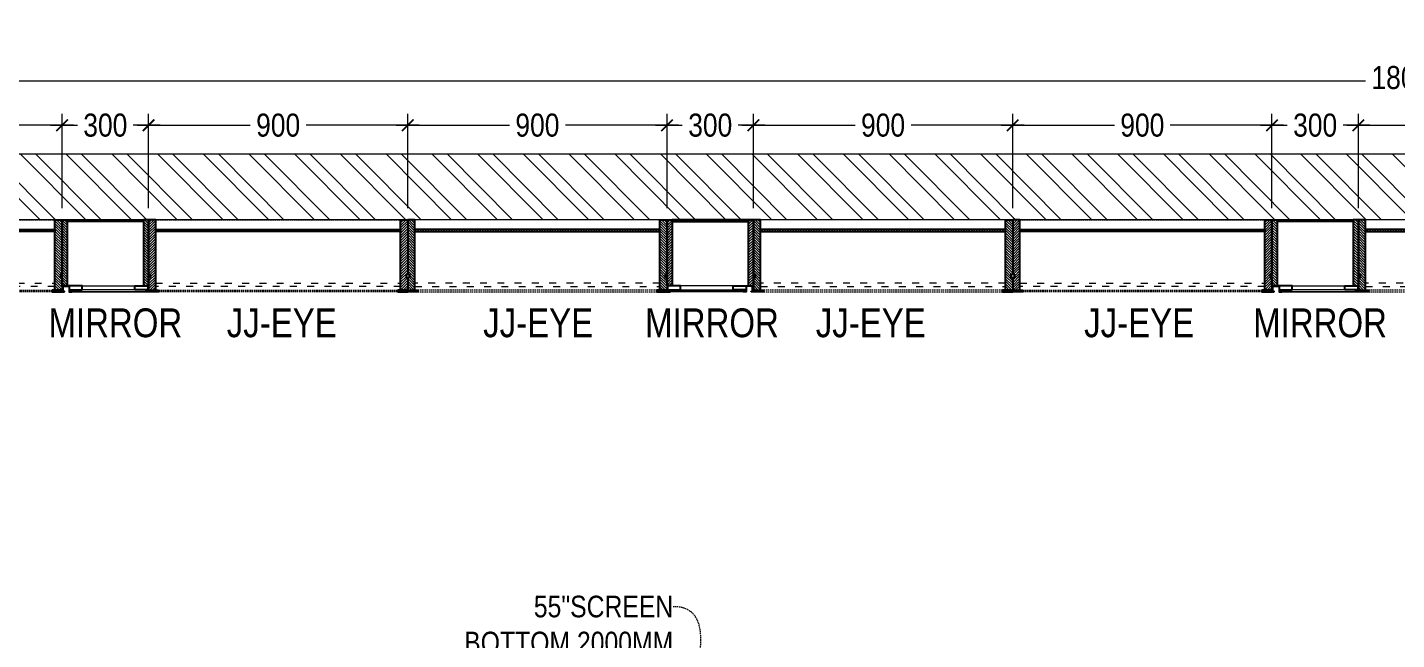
# Model space of a CAD drawing. Header units: millimetres. Extents: x 7389 to 27936, y -894474 to -881284.
# Drawn here: x 13471 to 18225, y -889947 to -887822 of the extents above; entities that cross this region are included whole.
import ezdxf
from ezdxf import colors
from ezdxf.entities.mleader import LeaderData, LeaderLine
from ezdxf.lldxf.tags import DXFTag
from ezdxf.math import Vec2, Vec3

# ---------------------------------------------------------------- set-up
doc = ezdxf.new("R2010")
doc.units = ezdxf.units.MM
doc.header["$LTSCALE"] = 40
doc.header["$MEASUREMENT"] = 0
doc.header["$PDMODE"] = 3
for name, pattern in [('a_p6_plan_L18$0$HIDDEN', [0.375, 0.25, -0.125]), ('ACAD_ISO03W100', [30, 12, -18]), ('HIDDEN2', [0.1875, 0.125, -0.0625])]:
    doc.linetypes.add(name, pattern=pattern)
for name, color, linetype, lineweight in [('A-WALL-MASY', 1, 'Continuous', 9), ('dimensions', 149, 'Continuous', 5), ('Floor-Unit', 1, 'Continuous', 13), ('LENS_TEXT', 31, 'HIDDEN2', 5), ('LN-ELEVATION-1', 81, 'Continuous', 25), ('LN-ELEVATION-2', 103, 'Continuous', 20), ('LN-ELEVATION-3', 125, 'a_p6_plan_L18$0$HIDDEN', 18), ('LN-ELEVATION-4', 145, 'Continuous', 13), ('LN-HATCH', 251, 'Continuous', 0), ('Mirror', 4, 'Continuous', 15), ('wall hatch', 22, 'Continuous', 9)]:
    doc.layers.add(name, color=color, linetype=linetype, lineweight=lineweight)
doc.styles.get("Standard").update_dxf_attribs({"font": 'ARIALN.TTF'})
tags = doc.linetypes.add('DASHED2', pattern=[0.375, 0.25, -0.125]).pattern_tags.tags
tags[6:7] = [DXFTag(74, 4), DXFTag(75, 0), DXFTag(340, '0'), DXFTag(46, 1.0), DXFTag(50, 0.0), DXFTag(44, 0.0), DXFTag(45, 0.0)]
tags[4:5] = [DXFTag(74, 4), DXFTag(75, 0), DXFTag(340, '0'), DXFTag(46, 1.0), DXFTag(50, 0.0), DXFTag(44, 0.0), DXFTag(45, 0.0)]
doc.dimstyles.new('Working', dxfattribs={"dimscale": 0.8, "dimtxt": 100, "dimasz": 50, "dimexe": 50, "dimexo": 50, "dimgap": 25, "dimtad": 0, "dimdec": 0, "dimzin": 0, "dimdsep": 46, "dimtxsty": 'Standard', "dimblk": 'ARCHTICK', "dimcen": 0, "dimdle": 50, "dimclrd": 250, "dimclre": 8, "dimclrt": 7, "dimadec": 0, "dimazin": 0, "dimtfac": 1, "dimtdec": 0, "dimtofl": 0, "dimtmove": 1, "dimatfit": 3, "dimfxl": 3, "dimtolj": 1, "dimlwd": 5, "dimlwe": 0, "dimarcsym": 0})
pattern_1 = [(45, (4208834.247, 1706614.74), (-4.4901280605, 4.4901280605), [])]
pattern_2 = [(45, (4209134.247, 1706614.74), (-4.4901280605, 4.4901280605), [])]

# ---------------------------------------------------------------- blocks, each defined once
blk = doc.blocks.new('serfqrewfqrew')
at = {"layer": 'wall hatch'}
h = blk.add_hatch(dxfattribs=at)
h.set_pattern_fill('ANSI32', color=256, scale=300, angle=269.87)
h.set_pattern_definition([(314.87, (-17906290.98, 1629025.95), (79.7298001, 79.36881616), []), (314.87, (-17906291.1, 1628972.92), (79.7298001, 79.36881616), [])])
h.paths.add_polyline_path([(-813.1, -228.7), (-18040.5, -228.7), (-18040.5, 0), (-813.1, 0)])
h.paths.add_polyline_path([(-17811.8, -5132.6), (-14864.3, -5132.6), (-14864.3, -5361.3), (-17811.8, -5361.3)])
h.paths.add_polyline_path([(-14381.5, -5158), (-11688.2, -5158), (-11688.2, -5361.3), (-14381.5, -5361.3)])
h.paths.add_polyline_path([(-11230.8, -5183.5), (-6504.7, -5183.5), (-6504.7, -5361.3), (-11230.8, -5361.3)])
h.paths.add_polyline_path([(-5920.3, -5183.5), (-787.7, -5183.5), (-787.7, -5361.3), (-5920.3, -5361.3)])
h.paths.add_polyline_path([(-228.7, -4827.7), (0, -4827.7), (0, -609.8), (-228.7, -609.8)])
at = {"layer": 'A-WALL-MASY'}
blk.add_lwpolyline([(-813.1, -228.7), (-18040.5, -228.7), (-18040.5, 0), (-813.1, 0)], close=True, dxfattribs=at)
blk = doc.blocks.new('GFCHGFD')
at = {"layer": 'LN-HATCH', "ltscale": 0.5}
h = blk.add_hatch(dxfattribs=at)
h.set_pattern_fill('ANSI31', color=256, scale=2)
h.set_pattern_definition([(45, (4060076.63, 1708724.648), (-4.4901280605, 4.4901280605), [])])
h.paths.add_polyline_path([(-144.2, 105.2), (-126.2, 105.2), (-126.2, -123.8), (-144.2, -123.8)])
h.paths.add_polyline_path([(-126.2, 99.2), (137.8, 99.2), (137.8, 105.2), (-126.2, 105.2)])
h.paths.add_polyline_path([(155.8, 105.2), (137.8, 105.2), (137.8, -123.8), (155.8, -123.8)])
at = {"layer": 'LN-ELEVATION-1'}
for points in [[(-144.2, 105.2), (-126.2, 105.2), (-126.2, -123.8), (-144.2, -123.8)], [(-126.2, 99.2), (137.8, 99.2), (137.8, 105.2), (-126.2, 105.2)], [(155.8, 105.2), (137.8, 105.2), (137.8, -123.8), (155.8, -123.8)], [(-97.2, -137.8), (-97.2, -123.8), (-142.2, -123.8), (-142.2, -144.8), (-133.2, -144.8), (-133.2, -143.3), (-140.7, -143.3), (-140.7, -137.8)], [(85.8, -137.8), (85.8, -123.8), (130.8, -123.8), (130.8, -144.8), (121.8, -144.8), (121.8, -143.3), (129.3, -143.3), (129.3, -137.8)], [(147.8, -144.8), (147.8, -143.3), (152.3, -143.3), (152.3, -125.3), (130.8, -125.3), (130.8, -123.8), (153.8, -123.8), (153.8, -144.8)]]:
    blk.add_lwpolyline(points, close=True, dxfattribs=at)
at = {"layer": 'LN-ELEVATION-2'}
blk.add_lwpolyline([(-97.2, -137.8), (85.8, -137.8), (85.8, -123.8), (-97.2, -123.8)], close=True, dxfattribs=at)
at = {"layer": 'LN-ELEVATION-4', "ltscale": 0.5}
blk.add_line((121.8, -144.8), (-133.2, -144.8), dxfattribs=at)
at = {"layer": 'Mirror', "lineweight": 0}
blk.add_lwpolyline([(-140.7, -137.8), (129.3, -137.8), (129.3, -143.3), (-140.7, -143.3)], close=True, dxfattribs=at)
blk = doc.blocks.new('GFHFD')
at = {"layer": 'LN-HATCH', "ltscale": 0.5}
h = blk.add_hatch(dxfattribs=at)
h.set_pattern_fill('ANSI31', color=256, scale=2)
h.set_pattern_definition([(45, (4097187.331, 1708800.267), (-4.4901280605, 4.4901280605), [])])
h.paths.add_polyline_path([(792.1, 220), (792.1, 30), (786.1, 30), (786.1, 20), (792.1, 20), (792.1, -24), (767.1, -24), (767.1, 220)])
h.paths.add_polyline_path([(-382.9, 180), (767.1, 180), (767.1, 186), (-382.9, 186)])
h.paths.add_polyline_path([(757.1, -24), (757.1, -30), (792.1, -30), (792.1, -24)])
h.paths.add_polyline_path([(-407.9, 220), (-407.9, 30), (-401.9, 30), (-401.9, 20), (-407.9, 20), (-407.9, -24), (-382.9, -24), (-382.9, 220)])
h.paths.add_polyline_path([(-372.9, -24), (-372.9, -30), (-407.9, -30), (-407.9, -24)])
at = {"layer": 'LN-ELEVATION-1', "ltscale": 0.5}
for points in [[(-407.9, 220), (-407.9, 30), (-401.9, 30), (-401.9, 20), (-407.9, 20), (-407.9, -24), (-382.9, -24), (-382.9, 220)], [(792.1, 220), (792.1, 30), (786.1, 30), (786.1, 20), (792.1, 20), (792.1, -24), (767.1, -24), (767.1, 220)], [(-382.9, 180), (767.1, 180), (767.1, 186), (-382.9, 186)], [(-372.9, -24), (-372.9, -30), (-407.9, -30), (-407.9, -24)], [(757.1, -24), (757.1, -30), (792.1, -30), (792.1, -24)]]:
    blk.add_lwpolyline(points, close=True, dxfattribs=at)
at = {"layer": 'LN-ELEVATION-3', "ltscale": 0.5}
for p, q in [((767.1, 220), (-382.9, 220)), ((757.1, -24), (-372.9, -24)), ((-372.9, -30), (757.1, -30))]:
    blk.add_line(p, q, dxfattribs=at)
at = {"layer": 'LN-ELEVATION-4', "linetype": 'ACAD_ISO03W100', "ltscale": 0.05}
blk.add_lwpolyline([(767.1, 0), (-382.9, 0), (-382.9, -12), (767.1, -12)], close=True, dxfattribs=at)
blk = doc.blocks.new('dfbdfhq')
at = {"layer": 'LN-HATCH', "ltscale": 0.5}
h = blk.add_hatch(dxfattribs=at)
h.set_pattern_fill('ANSI31', color=256, scale=50)
h.paths.add_polyline_path([(-911.8, 0), (-911.8, -190), (-905.8, -190), (-905.8, -200), (-911.8, -200), (-911.8, -244), (-886.8, -244), (-886.8, 0)])
h = blk.add_hatch(dxfattribs=at)
h.set_pattern_fill('ANSI31', color=256, scale=2)
h.set_pattern_definition(pattern_1)
h.paths.add_polyline_path([(-11.8, 0), (-11.8, -190), (-17.8, -190), (-17.8, -200), (-11.8, -200), (-11.8, -244), (-36.8, -244), (-36.8, 0)])
h = blk.add_hatch(dxfattribs=at)
h.set_pattern_fill('ANSI31', color=256, scale=2)
h.set_pattern_definition(pattern_2)
h.paths.add_polyline_path([(-36.8, -40), (-886.8, -40), (-886.8, -34), (-36.8, -34)])
h = blk.add_hatch(dxfattribs=at)
h.set_pattern_fill('ANSI31', color=256, scale=2)
h.set_pattern_definition(pattern_2)
h.paths.add_polyline_path([(-876.8, -244), (-876.8, -250), (-911.8, -250), (-911.8, -244)])
h = blk.add_hatch(dxfattribs=at)
h.set_pattern_fill('ANSI31', color=256, scale=2)
h.set_pattern_definition(pattern_1)
h.paths.add_polyline_path([(-46.8, -244), (-46.8, -250), (-11.8, -250), (-11.8, -244)])
at = {"layer": 'LN-ELEVATION-1', "ltscale": 0.5}
for points in [[(-911.8, 0), (-911.8, -190), (-905.8, -190), (-905.8, -200), (-911.8, -200), (-911.8, -244), (-886.8, -244), (-886.8, 0)], [(-11.8, 0), (-11.8, -190), (-17.8, -190), (-17.8, -200), (-11.8, -200), (-11.8, -244), (-36.8, -244), (-36.8, 0)], [(-36.8, -40), (-886.8, -40), (-886.8, -34), (-36.8, -34)], [(-876.8, -244), (-876.8, -250), (-911.8, -250), (-911.8, -244)], [(-46.8, -244), (-46.8, -250), (-11.8, -250), (-11.8, -244)]]:
    blk.add_lwpolyline(points, close=True, dxfattribs=at)
at = {"layer": 'LN-ELEVATION-3', "ltscale": 0.5}
for p, q in [((-886.8, 0), (-36.8, 0)), ((-876.8, -244), (-46.8, -244)), ((-46.8, -250), (-876.8, -250))]:
    blk.add_line(p, q, dxfattribs=at)
at = {"layer": 'LN-ELEVATION-4', "linetype": 'ACAD_ISO03W100', "ltscale": 0.05}
blk.add_lwpolyline([(-886.8, -220), (-36.8, -220), (-36.8, -232), (-886.8, -232)], close=True, dxfattribs=at)
blk = doc.blocks.new('_ArchTick')
at = {"const_width": 0.15}
blk.add_lwpolyline([(-0.5, -0.5), (0.5, 0.5)], dxfattribs=at)
blk = doc.blocks.new('*D37')
at = {"layer": 'Defpoints', "color": 0, "ltscale": 50, "transparency": 16777216}
for p in [(13591.9, -888161.6), (12391.9, -888489.9), (13591.9, -888489.9)]:
    blk.add_point(p, dxfattribs=at)
at = {"layer": 'dimensions', "color": 8, "linetype": 'DASHED2', "lineweight": 0, "ltscale": 50, "transparency": 16777216}
for p, q in [((12391.9, -888449.9), (12391.9, -888121.6)), ((13591.9, -888449.9), (13591.9, -888121.6))]:
    blk.add_line(p, q, dxfattribs=at)
at = {"layer": 'dimensions', "color": 250, "linetype": 'DASHED2', "lineweight": 5, "ltscale": 50, "transparency": 16777216}
for p, q in [((12351.9, -888161.6), (12877.1, -888161.6)), ((13631.9, -888161.6), (13106.6, -888161.6))]:
    blk.add_line(p, q, dxfattribs=at)
at = {"layer": 'dimensions', "color": 250, "lineweight": 5, "ltscale": 50, "transparency": 16777216, "xscale": 40, "yscale": 40, "zscale": 40, "rotation": 180}
blk.add_blockref('_ArchTick', (12391.9, -888161.6), dxfattribs=at)
at = {"layer": 'dimensions', "color": 250, "lineweight": 5, "ltscale": 50, "transparency": 16777216, "xscale": 40, "yscale": 40, "zscale": 40}
blk.add_blockref('_ArchTick', (13591.9, -888161.6), dxfattribs=at)
at = {"layer": 'dimensions', "color": 7, "ltscale": 50, "transparency": 16777216, "insert": (12991.9, -888161.6), "char_height": 80, "attachment_point": 5, "bg_fill": 3, "box_fill_scale": 1.25, "bg_fill_color": 9, "bg_fill_true_color": 13158600, "bg_fill_transparency": 0}
blk.add_mtext('\\A1;1200', dxfattribs=at)
blk = doc.blocks.new('*D38')
at = {"layer": 'Defpoints', "color": 0, "ltscale": 50, "transparency": 16777216}
for p in [(13891.9, -888161.6), (13591.9, -888489.9), (13891.9, -888489.9)]:
    blk.add_point(p, dxfattribs=at)
at = {"layer": 'dimensions', "color": 8, "linetype": 'DASHED2', "lineweight": 0, "ltscale": 50, "transparency": 16777216}
for p, q in [((13591.9, -888449.9), (13591.9, -888121.6)), ((13891.9, -888449.9), (13891.9, -888121.6))]:
    blk.add_line(p, q, dxfattribs=at)
at = {"layer": 'dimensions', "color": 250, "linetype": 'DASHED2', "lineweight": 5, "ltscale": 50, "transparency": 16777216}
for p, q in [((13551.9, -888161.6), (13649.5, -888161.6)), ((13931.9, -888161.6), (13834.2, -888161.6))]:
    blk.add_line(p, q, dxfattribs=at)
at = {"layer": 'dimensions', "color": 250, "lineweight": 5, "ltscale": 50, "transparency": 16777216, "xscale": 40, "yscale": 40, "zscale": 40, "rotation": 180}
blk.add_blockref('_ArchTick', (13591.9, -888161.6), dxfattribs=at)
at = {"layer": 'dimensions', "color": 250, "lineweight": 5, "ltscale": 50, "transparency": 16777216, "xscale": 40, "yscale": 40, "zscale": 40}
blk.add_blockref('_ArchTick', (13891.9, -888161.6), dxfattribs=at)
at = {"layer": 'dimensions', "color": 7, "ltscale": 50, "transparency": 16777216, "insert": (13741.9, -888161.6), "char_height": 80, "attachment_point": 5, "bg_fill": 3, "box_fill_scale": 1.25, "bg_fill_color": 9, "bg_fill_true_color": 13158600, "bg_fill_transparency": 0}
blk.add_mtext('\\A1;300', dxfattribs=at)
blk = doc.blocks.new('*D39')
at = {"layer": 'Defpoints', "color": 0, "ltscale": 50, "transparency": 16777216}
for p in [(14791.9, -888161.6), (13891.9, -888489.9), (14791.9, -888489.9)]:
    blk.add_point(p, dxfattribs=at)
at = {"layer": 'dimensions', "color": 8, "linetype": 'DASHED2', "lineweight": 0, "ltscale": 50, "transparency": 16777216}
for p, q in [((13891.9, -888449.9), (13891.9, -888121.6)), ((14791.9, -888449.9), (14791.9, -888121.6))]:
    blk.add_line(p, q, dxfattribs=at)
at = {"layer": 'dimensions', "color": 250, "linetype": 'DASHED2', "lineweight": 5, "ltscale": 50, "transparency": 16777216}
for p, q in [((13851.9, -888161.6), (14249.5, -888161.6)), ((14831.9, -888161.6), (14434.2, -888161.6))]:
    blk.add_line(p, q, dxfattribs=at)
at = {"layer": 'dimensions', "color": 250, "lineweight": 5, "ltscale": 50, "transparency": 16777216, "xscale": 40, "yscale": 40, "zscale": 40, "rotation": 180}
blk.add_blockref('_ArchTick', (13891.9, -888161.6), dxfattribs=at)
at = {"layer": 'dimensions', "color": 250, "lineweight": 5, "ltscale": 50, "transparency": 16777216, "xscale": 40, "yscale": 40, "zscale": 40}
blk.add_blockref('_ArchTick', (14791.9, -888161.6), dxfattribs=at)
at = {"layer": 'dimensions', "color": 7, "ltscale": 50, "transparency": 16777216, "insert": (14341.9, -888161.6), "char_height": 80, "attachment_point": 5, "bg_fill": 3, "box_fill_scale": 1.25, "bg_fill_color": 9, "bg_fill_true_color": 13158600, "bg_fill_transparency": 0}
blk.add_mtext('\\A1;900', dxfattribs=at)
blk = doc.blocks.new('*D40')
at = {"layer": 'Defpoints', "color": 0, "ltscale": 50, "transparency": 16777216}
for p in [(15691.9, -888161.6), (14791.9, -888489.9), (15691.9, -888489.9)]:
    blk.add_point(p, dxfattribs=at)
at = {"layer": 'dimensions', "color": 8, "linetype": 'DASHED2', "lineweight": 0, "ltscale": 50, "transparency": 16777216}
for p, q in [((14791.9, -888449.9), (14791.9, -888121.6)), ((15691.9, -888449.9), (15691.9, -888121.6))]:
    blk.add_line(p, q, dxfattribs=at)
at = {"layer": 'dimensions', "color": 250, "linetype": 'DASHED2', "lineweight": 5, "ltscale": 50, "transparency": 16777216}
for p, q in [((14751.9, -888161.6), (15149.5, -888161.6)), ((15731.9, -888161.6), (15334.2, -888161.6))]:
    blk.add_line(p, q, dxfattribs=at)
at = {"layer": 'dimensions', "color": 250, "lineweight": 5, "ltscale": 50, "transparency": 16777216, "xscale": 40, "yscale": 40, "zscale": 40, "rotation": 180}
blk.add_blockref('_ArchTick', (14791.9, -888161.6), dxfattribs=at)
at = {"layer": 'dimensions', "color": 250, "lineweight": 5, "ltscale": 50, "transparency": 16777216, "xscale": 40, "yscale": 40, "zscale": 40}
blk.add_blockref('_ArchTick', (15691.9, -888161.6), dxfattribs=at)
at = {"layer": 'dimensions', "color": 7, "ltscale": 50, "transparency": 16777216, "insert": (15241.9, -888161.6), "char_height": 80, "attachment_point": 5, "bg_fill": 3, "box_fill_scale": 1.25, "bg_fill_color": 9, "bg_fill_true_color": 13158600, "bg_fill_transparency": 0}
blk.add_mtext('\\A1;900', dxfattribs=at)
blk = doc.blocks.new('*D41')
at = {"layer": 'Defpoints', "color": 0, "ltscale": 50, "transparency": 16777216}
for p in [(15991.9, -888161.6), (15691.9, -888489.9), (15991.9, -888489.9)]:
    blk.add_point(p, dxfattribs=at)
at = {"layer": 'dimensions', "color": 8, "linetype": 'DASHED2', "lineweight": 0, "ltscale": 50, "transparency": 16777216}
for p, q in [((15691.9, -888449.9), (15691.9, -888121.6)), ((15991.9, -888449.9), (15991.9, -888121.6))]:
    blk.add_line(p, q, dxfattribs=at)
at = {"layer": 'dimensions', "color": 250, "linetype": 'DASHED2', "lineweight": 5, "ltscale": 50, "transparency": 16777216}
for p, q in [((15651.9, -888161.6), (15749.5, -888161.6)), ((16031.9, -888161.6), (15934.2, -888161.6))]:
    blk.add_line(p, q, dxfattribs=at)
at = {"layer": 'dimensions', "color": 250, "lineweight": 5, "ltscale": 50, "transparency": 16777216, "xscale": 40, "yscale": 40, "zscale": 40, "rotation": 180}
blk.add_blockref('_ArchTick', (15691.9, -888161.6), dxfattribs=at)
at = {"layer": 'dimensions', "color": 250, "lineweight": 5, "ltscale": 50, "transparency": 16777216, "xscale": 40, "yscale": 40, "zscale": 40}
blk.add_blockref('_ArchTick', (15991.9, -888161.6), dxfattribs=at)
at = {"layer": 'dimensions', "color": 7, "ltscale": 50, "transparency": 16777216, "insert": (15841.9, -888161.6), "char_height": 80, "attachment_point": 5, "bg_fill": 3, "box_fill_scale": 1.25, "bg_fill_color": 9, "bg_fill_true_color": 13158600, "bg_fill_transparency": 0}
blk.add_mtext('\\A1;300', dxfattribs=at)
blk = doc.blocks.new('*D42')
at = {"layer": 'Defpoints', "color": 0, "ltscale": 50, "transparency": 16777216}
for p in [(16891.9, -888161.6), (15991.9, -888489.9), (16891.9, -888489.9)]:
    blk.add_point(p, dxfattribs=at)
at = {"layer": 'dimensions', "color": 8, "linetype": 'DASHED2', "lineweight": 0, "ltscale": 50, "transparency": 16777216}
for p, q in [((15991.9, -888449.9), (15991.9, -888121.6)), ((16891.9, -888449.9), (16891.9, -888121.6))]:
    blk.add_line(p, q, dxfattribs=at)
at = {"layer": 'dimensions', "color": 250, "linetype": 'DASHED2', "lineweight": 5, "ltscale": 50, "transparency": 16777216}
for p, q in [((15951.9, -888161.6), (16349.5, -888161.6)), ((16931.9, -888161.6), (16534.2, -888161.6))]:
    blk.add_line(p, q, dxfattribs=at)
at = {"layer": 'dimensions', "color": 250, "lineweight": 5, "ltscale": 50, "transparency": 16777216, "xscale": 40, "yscale": 40, "zscale": 40, "rotation": 180}
blk.add_blockref('_ArchTick', (15991.9, -888161.6), dxfattribs=at)
at = {"layer": 'dimensions', "color": 250, "lineweight": 5, "ltscale": 50, "transparency": 16777216, "xscale": 40, "yscale": 40, "zscale": 40}
blk.add_blockref('_ArchTick', (16891.9, -888161.6), dxfattribs=at)
at = {"layer": 'dimensions', "color": 7, "ltscale": 50, "transparency": 16777216, "insert": (16441.9, -888161.6), "char_height": 80, "attachment_point": 5, "bg_fill": 3, "box_fill_scale": 1.25, "bg_fill_color": 9, "bg_fill_true_color": 13158600, "bg_fill_transparency": 0}
blk.add_mtext('\\A1;900', dxfattribs=at)
blk = doc.blocks.new('*D43')
at = {"layer": 'Defpoints', "color": 0, "ltscale": 50, "transparency": 16777216}
for p in [(17791.9, -888161.6), (16891.9, -888489.9), (17791.9, -888489.9)]:
    blk.add_point(p, dxfattribs=at)
at = {"layer": 'dimensions', "color": 8, "linetype": 'DASHED2', "lineweight": 0, "ltscale": 50, "transparency": 16777216}
for p, q in [((16891.9, -888449.9), (16891.9, -888121.6)), ((17791.9, -888449.9), (17791.9, -888121.6))]:
    blk.add_line(p, q, dxfattribs=at)
at = {"layer": 'dimensions', "color": 250, "linetype": 'DASHED2', "lineweight": 5, "ltscale": 50, "transparency": 16777216}
for p, q in [((16851.9, -888161.6), (17249.5, -888161.6)), ((17831.9, -888161.6), (17434.2, -888161.6))]:
    blk.add_line(p, q, dxfattribs=at)
at = {"layer": 'dimensions', "color": 250, "lineweight": 5, "ltscale": 50, "transparency": 16777216, "xscale": 40, "yscale": 40, "zscale": 40, "rotation": 180}
blk.add_blockref('_ArchTick', (16891.9, -888161.6), dxfattribs=at)
at = {"layer": 'dimensions', "color": 250, "lineweight": 5, "ltscale": 50, "transparency": 16777216, "xscale": 40, "yscale": 40, "zscale": 40}
blk.add_blockref('_ArchTick', (17791.9, -888161.6), dxfattribs=at)
at = {"layer": 'dimensions', "color": 7, "ltscale": 50, "transparency": 16777216, "insert": (17341.9, -888161.6), "char_height": 80, "attachment_point": 5, "bg_fill": 3, "box_fill_scale": 1.25, "bg_fill_color": 9, "bg_fill_true_color": 13158600, "bg_fill_transparency": 0}
blk.add_mtext('\\A1;900', dxfattribs=at)
blk = doc.blocks.new('*D44')
at = {"layer": 'Defpoints', "color": 0, "ltscale": 50, "transparency": 16777216}
for p in [(18091.9, -888161.6), (17791.9, -888489.9), (18091.9, -888489.9)]:
    blk.add_point(p, dxfattribs=at)
at = {"layer": 'dimensions', "color": 8, "linetype": 'DASHED2', "lineweight": 0, "ltscale": 50, "transparency": 16777216}
for p, q in [((17791.9, -888449.9), (17791.9, -888121.6)), ((18091.9, -888449.9), (18091.9, -888121.6))]:
    blk.add_line(p, q, dxfattribs=at)
at = {"layer": 'dimensions', "color": 250, "linetype": 'DASHED2', "lineweight": 5, "ltscale": 50, "transparency": 16777216}
for p, q in [((17751.9, -888161.6), (17849.5, -888161.6)), ((18131.9, -888161.6), (18034.2, -888161.6))]:
    blk.add_line(p, q, dxfattribs=at)
at = {"layer": 'dimensions', "color": 250, "lineweight": 5, "ltscale": 50, "transparency": 16777216, "xscale": 40, "yscale": 40, "zscale": 40, "rotation": 180}
blk.add_blockref('_ArchTick', (17791.9, -888161.6), dxfattribs=at)
at = {"layer": 'dimensions', "color": 250, "lineweight": 5, "ltscale": 50, "transparency": 16777216, "xscale": 40, "yscale": 40, "zscale": 40}
blk.add_blockref('_ArchTick', (18091.9, -888161.6), dxfattribs=at)
at = {"layer": 'dimensions', "color": 7, "ltscale": 50, "transparency": 16777216, "insert": (17941.9, -888161.6), "char_height": 80, "attachment_point": 5, "bg_fill": 3, "box_fill_scale": 1.25, "bg_fill_color": 9, "bg_fill_true_color": 13158600, "bg_fill_transparency": 0}
blk.add_mtext('\\A1;300', dxfattribs=at)
blk = doc.blocks.new('*D45')
at = {"layer": 'Defpoints', "color": 0, "ltscale": 50, "transparency": 16777216}
for p in [(18991.9, -888161.6), (18091.9, -888489.9), (18991.9, -888489.9)]:
    blk.add_point(p, dxfattribs=at)
at = {"layer": 'dimensions', "color": 8, "linetype": 'DASHED2', "lineweight": 0, "ltscale": 50, "transparency": 16777216}
for p, q in [((18091.9, -888449.9), (18091.9, -888121.6)), ((18991.9, -888449.9), (18991.9, -888121.6))]:
    blk.add_line(p, q, dxfattribs=at)
at = {"layer": 'dimensions', "color": 250, "linetype": 'DASHED2', "lineweight": 5, "ltscale": 50, "transparency": 16777216}
for p, q in [((18051.9, -888161.6), (18449.5, -888161.6)), ((19031.9, -888161.6), (18634.2, -888161.6))]:
    blk.add_line(p, q, dxfattribs=at)
at = {"layer": 'dimensions', "color": 250, "lineweight": 5, "ltscale": 50, "transparency": 16777216, "xscale": 40, "yscale": 40, "zscale": 40, "rotation": 180}
blk.add_blockref('_ArchTick', (18091.9, -888161.6), dxfattribs=at)
at = {"layer": 'dimensions', "color": 250, "lineweight": 5, "ltscale": 50, "transparency": 16777216, "xscale": 40, "yscale": 40, "zscale": 40}
blk.add_blockref('_ArchTick', (18991.9, -888161.6), dxfattribs=at)
at = {"layer": 'dimensions', "color": 7, "ltscale": 50, "transparency": 16777216, "insert": (18541.9, -888161.6), "char_height": 80, "attachment_point": 5, "bg_fill": 3, "box_fill_scale": 1.25, "bg_fill_color": 9, "bg_fill_true_color": 13158600, "bg_fill_transparency": 0}
blk.add_mtext('\\A1;900', dxfattribs=at)
blk = doc.blocks.new('*D118')
at = {"layer": 'Defpoints', "color": 0, "ltscale": 50, "transparency": 16777216}
for p in [(9488.6, -888007.8), (27503.7, -888261.3), (9488.6, -888489.9)]:
    blk.add_point(p, dxfattribs=at)
at = {"layer": 'dimensions', "color": 8, "linetype": 'DASHED2', "lineweight": 0, "ltscale": 50, "transparency": 16777216}
for p, q in [((9488.6, -888407.8), (9488.6, -887967.8)), ((27503.7, -888221.3), (27503.7, -887967.8))]:
    blk.add_line(p, q, dxfattribs=at)
at = {"layer": 'dimensions', "color": 250, "linetype": 'DASHED2', "lineweight": 5, "ltscale": 50, "transparency": 16777216}
for p, q in [((9448.6, -888007.8), (18125.1, -888007.8)), ((27543.7, -888007.8), (18867.2, -888007.8))]:
    blk.add_line(p, q, dxfattribs=at)
at = {"layer": 'dimensions', "color": 250, "lineweight": 5, "ltscale": 50, "transparency": 16777216, "xscale": 40, "yscale": 40, "zscale": 40, "rotation": 180}
blk.add_blockref('_ArchTick', (9488.6, -888007.8), dxfattribs=at)
at = {"layer": 'dimensions', "color": 250, "lineweight": 5, "ltscale": 50, "transparency": 16777216, "xscale": 40, "yscale": 40, "zscale": 40}
blk.add_blockref('_ArchTick', (27503.7, -888007.8), dxfattribs=at)
at = {"layer": 'dimensions', "color": 7, "ltscale": 50, "transparency": 16777216, "insert": (18496.1, -888007.8), "char_height": 80, "attachment_point": 5, "bg_fill": 3, "box_fill_scale": 1.25, "bg_fill_color": 9, "bg_fill_true_color": 13158600, "bg_fill_transparency": 0}
blk.add_mtext('\\A1;18015 [59\'-1 1/2"]', dxfattribs=at)

msp = doc.modelspace()

# ---------------------------------------------------------------- block references
msp.add_blockref('serfqrewfqrew', (27732.3, -888261.3))
at = {"layer": 'Floor-Unit', "xscale": -1}
for name, p in [('GFHFD', (13183.9, -888709.9)), ('GFCHGFD', (13747.7, -888595.1)), ('dfbdfhq', (14780.1, -888489.9)), ('dfbdfhq', (15980.1, -888489.9)), ('GFCHGFD', (17947.7, -888595.1)), ('dfbdfhq', (18080.1, -888489.9))]:
    msp.add_blockref(name, p, dxfattribs=at)
at = {"layer": 'Floor-Unit'}
for name, p in [('dfbdfhq', (14803.7, -888489.9)), ('GFCHGFD', (15836, -888595.1)), ('dfbdfhq', (17803.7, -888489.9))]:
    msp.add_blockref(name, p, dxfattribs=at)

# ---------------------------------------------------------------- texts
at = {"layer": 'LENS_TEXT', "linetype": 'Continuous', "ltscale": 3, "char_height": 100, "width": 271.785, "attachment_point": 5}
for s, insert in [('\\pxql;MIRROR', (13680.4, -888848.1)), ('\\pxql;JJ-EYE', (14299.4, -888848.1)), ('\\pxql;JJ-EYE', (15189.5, -888848.1)), ('\\pxql;MIRROR', (15751.6, -888848.1)), ('\\pxql;JJ-EYE', (16344.2, -888848.1)), ('\\pxql;JJ-EYE', (17275.8, -888848.1)), ('\\pxql;MIRROR', (17862.5, -888848.1))]:
    msp.add_mtext(s, dxfattribs=dict(at, insert=insert))

# ---------------------------------------------------------------- leaders
at = {"layer": 'LENS_TEXT', "linetype": 'Continuous', "ltscale": 3}
ml = msp.add_multileader_mtext('Standard', dxfattribs=at)
ml.set_content('{\\C256;55"SCREEN BOTTOM 2000MM FROM FFL.}', color=1)
ml.set_leader_properties(color=256, linetype='ByLayer', lineweight=-1)
ml.build(insert=Vec2(0, 0))
ml.multileader.update_dxf_attribs({"leader_type": 2, "dogleg_length": 0.36, "arrow_head_size": 50})
ctx = ml.context
ctx.base_point, ctx.char_height, ctx.arrow_head_size, ctx.landing_gap_size, ctx.plane_origin = Vec3(15000.4, -889833), 75, 50, 0.09, Vec3(16545, -889216.8)
ctx.text_align_type = 2
notes = []
notes.append((ctx, [(0, (1, 1, 0), (15713.9, -889833), (-1, 0), 0.36, [(1, [(15693.7, -890550.8)], 0, [])])]))
ctx.mtext.insert, ctx.mtext.width, ctx.mtext.defined_height, ctx.mtext.alignment, ctx.mtext.flow_direction = Vec3(15713.4, -889794.9), 746.214, 354.8, 3, 5
for ctx, leaders in notes:
    for number, flags, end, landing, length, lines in leaders:
        leader = LeaderData()
        leader.index, (leader.has_last_leader_line, leader.has_dogleg_vector, leader.attachment_direction) = number, flags
        leader.last_leader_point, leader.dogleg_vector, leader.dogleg_length = Vec3(end), Vec3(landing), length
        for number, points, colour, breaks in lines:
            line = LeaderLine()
            line.index, line.vertices, line.color, line.breaks = number, Vec3.list(points), colors.encode_raw_color(colour), breaks
            leader.lines.append(line)
        ctx.leaders.append(leader)

# ---------------------------------------------------------------- next in the draw order: dimensions: what is measured, and where the dimension line sits
at = {"layer": 'dimensions', "color": 3, "ltscale": 50, "true_color": 0x15f609}
dim = msp.add_linear_dim(base=(13591.9, -888161.6), p1=(12391.9, -888489.9), p2=(13591.9, -888489.9), dimstyle='Working', override={"dimfxl": 500, "dimfxlon": 1, "dimtfill": 1, "dimarcsym": 1}, dxfattribs=at)
dim.commit()
dim.dimension.update_dxf_attribs({"geometry": '*D37', "text_midpoint": (12991.9, -888161.6)})

# ---------------------------------------------------------------- next in the draw order: dimensions: what is measured, and where the dimension line sits
dim = msp.add_linear_dim(base=(13891.9, -888161.6), p1=(13591.9, -888489.9), p2=(13891.9, -888489.9), dimstyle='Working', override={"dimfxl": 500, "dimfxlon": 1, "dimtfill": 1, "dimarcsym": 1}, dxfattribs=at)
dim.commit()
dim.dimension.update_dxf_attribs({"geometry": '*D38', "text_midpoint": (13741.9, -888161.6)})

# ---------------------------------------------------------------- next in the draw order: dimensions: what is measured, and where the dimension line sits
dim = msp.add_linear_dim(base=(14791.9, -888161.6), p1=(13891.9, -888489.9), p2=(14791.9, -888489.9), dimstyle='Working', override={"dimfxl": 500, "dimfxlon": 1, "dimtfill": 1, "dimarcsym": 1}, dxfattribs=at)
dim.commit()
dim.dimension.update_dxf_attribs({"geometry": '*D39', "text_midpoint": (14341.9, -888161.6)})

# ---------------------------------------------------------------- next in the draw order: dimensions: what is measured, and where the dimension line sits
dim = msp.add_linear_dim(base=(15691.9, -888161.6), p1=(14791.9, -888489.9), p2=(15691.9, -888489.9), dimstyle='Working', override={"dimfxl": 500, "dimfxlon": 1, "dimtfill": 1, "dimarcsym": 1}, dxfattribs=at)
dim.commit()
dim.dimension.update_dxf_attribs({"geometry": '*D40', "text_midpoint": (15241.9, -888161.6)})

# ---------------------------------------------------------------- next in the draw order: dimensions: what is measured, and where the dimension line sits
dim = msp.add_linear_dim(base=(15991.9, -888161.6), p1=(15691.9, -888489.9), p2=(15991.9, -888489.9), dimstyle='Working', override={"dimfxl": 500, "dimfxlon": 1, "dimtfill": 1, "dimarcsym": 1}, dxfattribs=at)
dim.commit()
dim.dimension.update_dxf_attribs({"geometry": '*D41', "text_midpoint": (15841.9, -888161.6)})

# ---------------------------------------------------------------- next in the draw order: dimensions: what is measured, and where the dimension line sits
dim = msp.add_linear_dim(base=(16891.9, -888161.6), p1=(15991.9, -888489.9), p2=(16891.9, -888489.9), dimstyle='Working', override={"dimfxl": 500, "dimfxlon": 1, "dimtfill": 1, "dimarcsym": 1}, dxfattribs=at)
dim.commit()
dim.dimension.update_dxf_attribs({"geometry": '*D42', "text_midpoint": (16441.9, -888161.6)})

# ---------------------------------------------------------------- next in the draw order: dimensions: what is measured, and where the dimension line sits
dim = msp.add_linear_dim(base=(17791.9, -888161.6), p1=(16891.9, -888489.9), p2=(17791.9, -888489.9), dimstyle='Working', override={"dimfxl": 500, "dimfxlon": 1, "dimtfill": 1, "dimarcsym": 1}, dxfattribs=at)
dim.commit()
dim.dimension.update_dxf_attribs({"geometry": '*D43', "text_midpoint": (17341.9, -888161.6)})

# ---------------------------------------------------------------- next in the draw order: dimensions: what is measured, and where the dimension line sits
dim = msp.add_linear_dim(base=(18091.9, -888161.6), p1=(17791.9, -888489.9), p2=(18091.9, -888489.9), dimstyle='Working', override={"dimfxl": 500, "dimfxlon": 1, "dimtfill": 1, "dimarcsym": 1}, dxfattribs=at)
dim.commit()
dim.dimension.update_dxf_attribs({"geometry": '*D44', "text_midpoint": (17941.9, -888161.6)})

# ---------------------------------------------------------------- next in the draw order: dimensions: what is measured, and where the dimension line sits
dim = msp.add_linear_dim(base=(18991.9, -888161.6), p1=(18091.9, -888489.9), p2=(18991.9, -888489.9), dimstyle='Working', override={"dimfxl": 500, "dimfxlon": 1, "dimtfill": 1, "dimarcsym": 1}, dxfattribs=at)
dim.commit()
dim.dimension.update_dxf_attribs({"geometry": '*D45', "text_midpoint": (18541.9, -888161.6)})

# ---------------------------------------------------------------- next in the draw order: dimensions: what is measured, and where the dimension line sits
at = {"layer": 'dimensions', "ltscale": 50}
dim = msp.add_linear_dim(base=(9488.6, -888007.8), p1=(27503.7, -888261.3), p2=(9488.6, -888489.9), dimstyle='Working', override={"dimfxl": 500, "dimfxlon": 1, "dimtfill": 1, "dimarcsym": 1}, dxfattribs=at)
dim.commit()
dim.dimension.update_dxf_attribs({"geometry": '*D118', "text_midpoint": (18496.1, -888007.8)})

doc.saveas('drawing.dxf')
